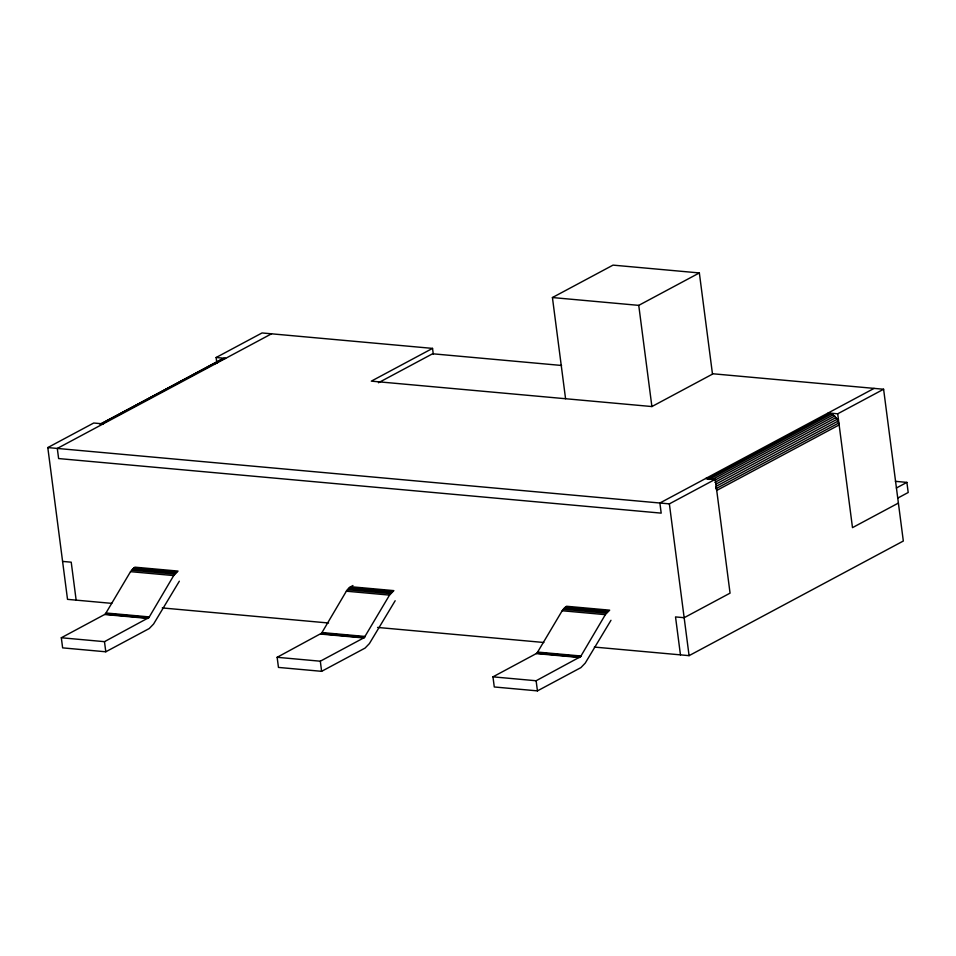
<?xml version="1.0" encoding="UTF-8"?>
<svg xmlns="http://www.w3.org/2000/svg" width="956" height="956" viewBox="0 0 956 956"><rect width="100%" height="100%" fill="white"/><g stroke="black" fill="none" stroke-linecap="round" stroke-linejoin="round"><path stroke-width="1.43" d="M61.315 637.76L105.291 614.146L130.53 571.664L134.856 567.171L178.019 571.079L173.693 575.572L148.933 617.552L104.479 641.667L61.315 637.76L62.63 647.869L105.793 651.789L149.244 628.534L153.569 624.053L179.334 581.2M395.163 600.738L369.398 643.591L365.072 648.084L321.622 671.327L278.459 667.419L277.144 657.298L321.598 633.195L346.359 591.202L349.502 587.486L352.931 585.514M277.144 657.298L320.308 661.205L364.272 637.604L389.522 595.11L393.848 590.629L350.685 586.709M492.961 676.848L536.937 653.235L562.176 610.753L566.502 606.259L609.665 610.167L605.339 614.66L580.591 656.641L536.125 680.756L492.961 676.848L494.276 686.97L537.439 690.877L580.89 667.623L585.215 663.141L610.98 620.289M111.78 603.367L67.517 599.352L47.8 447.575L93.712 423.018L103.2 423.878L101.575 423.89L224.003 358.392L225.628 358.369L216.128 357.508L216.857 363.077M216.128 357.508L262.04 332.951L432.542 348.39L433.283 354.174M99.962 424.237L224.003 358.392M101.384 423.819L222.461 358.751M214.921 363.806L217.55 362.396M271.528 333.811L57.3 448.436L58.615 458.557L661.193 513.133L659.879 503.011L874.107 388.387M432.542 348.39L371.322 381.145L651.896 406.551L713.104 373.796L883.607 389.247L903.324 541.024L689.085 655.649L594.333 647.069M378.433 382.747L432.578 353.78L561.578 365.467M565.57 398.736L552.425 297.543L613.023 265.123L699.35 272.938L712.495 374.131M552.425 297.543L638.751 305.37L699.35 272.938M680.457 654.86L675.522 616.919L684.161 617.707L730.061 593.138L715.279 479.303L705.779 478.442L707.452 478.765L829.88 413.267L834.648 416.099L837.145 419.254L839.141 424.93L716.725 490.44L715.662 486.58L838.077 421.082M831.541 413.912L709.113 479.41L707.452 478.765M712.041 479.661L833.142 414.868M47.8 447.575L669.367 503.872L715.279 479.303M829.88 413.267L828.207 412.944L837.695 413.805L883.607 389.247M714.861 480.199L834.648 416.099M714.885 482.374L835.998 417.581M716.044 484.047L837.145 419.254M716.331 488.492L838.747 422.994M896.358 488.014L906.885 482.386L908.2 492.495L897.672 498.136M898.389 503.071L852.489 527.64L837.695 413.805M895.378 481.334L906.885 482.386M62.582 561.411L71.222 562.188L76.145 600.141M133.673 567.936L176.836 571.855M349.502 587.486L392.665 591.394M565.319 607.036L608.482 610.944M132.549 568.963L175.713 572.871M348.366 588.502L391.542 592.409M564.195 608.052L607.359 611.96M131.498 570.206L174.661 574.114M347.315 589.744L390.478 593.664M563.144 609.295L606.307 613.202M130.53 571.664L173.693 575.572M346.359 591.202L389.522 595.11M562.176 610.753L605.339 614.66M162.257 607.932L328.553 623.001M377.56 627.435L543.856 642.492M106.212 613.011L149.375 616.919M322.029 632.561L365.192 636.469M537.858 652.1L581.021 656.007M105.769 613.644L148.933 617.552M321.598 633.195L364.762 637.102M537.415 652.733L580.591 656.641M105.291 614.146L148.455 618.054M321.108 633.697L364.272 637.604M536.937 653.235L580.101 657.154M104.766 614.505L147.929 618.424M320.595 634.055L363.758 637.963M536.412 653.605L579.575 657.513M669.367 503.872L689.085 655.649M638.751 305.37L651.896 406.551M536.125 680.756L537.439 690.877M320.308 661.205L321.622 671.327M104.479 641.667L105.793 651.789"/></g></svg>
